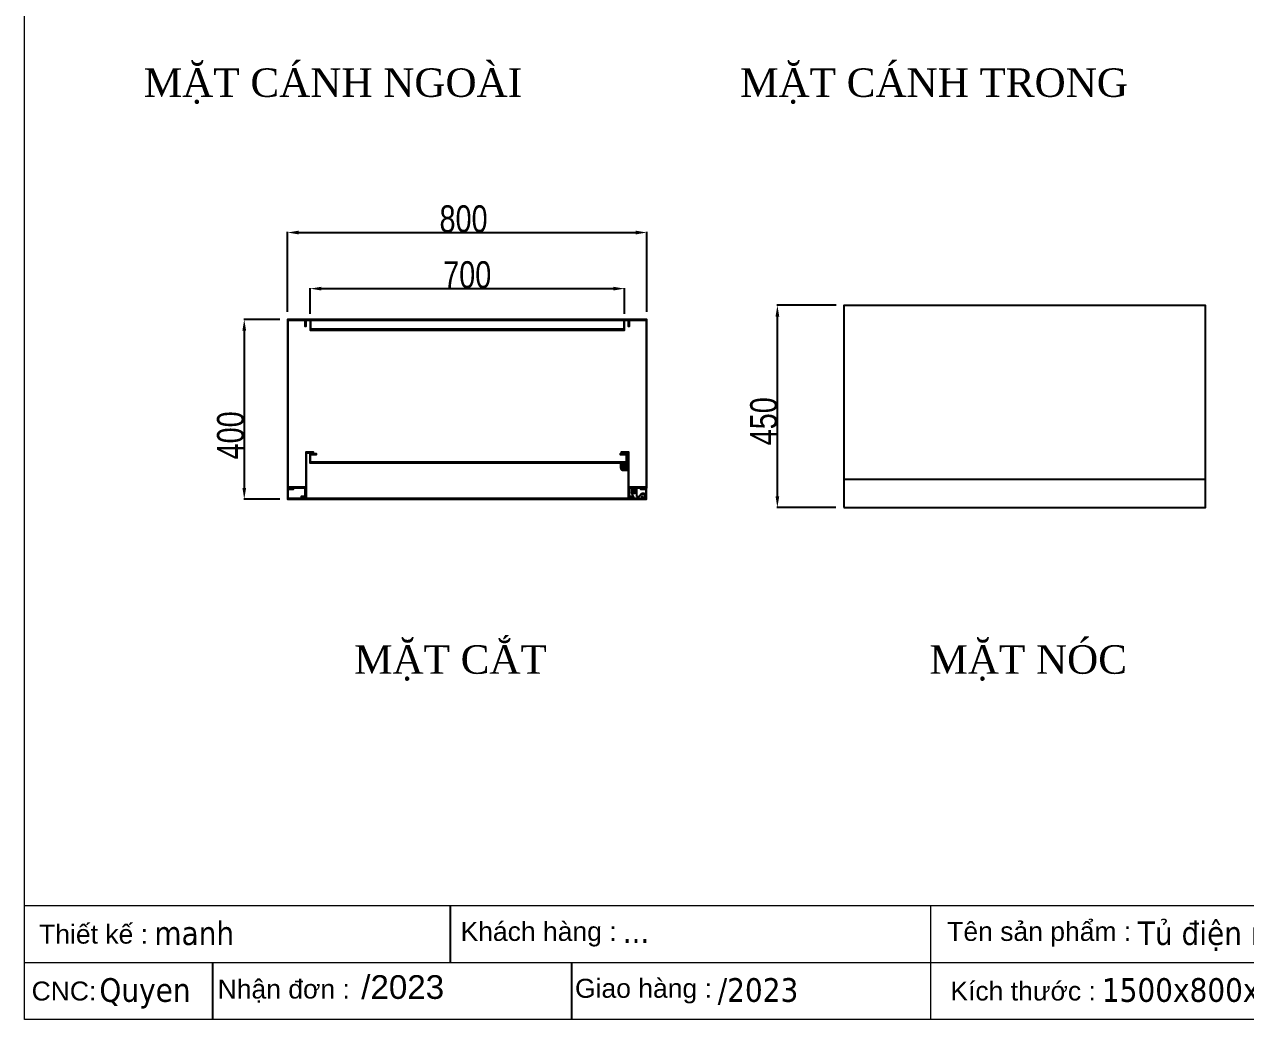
# Model space of a CAD drawing. Header units: inches. Extents: x 21 to 136330, y 8 to 58290.
# Drawn here: x 26800 to 29519, y 29378 to 31594 of the extents above; entities that cross this region are included whole.
import ezdxf
from ezdxf.enums import TextEntityAlignment as Align

# ---------------------------------------------------------------- set-up
doc = ezdxf.new("R2010")
doc.units = ezdxf.units.IN
doc.header["$MEASUREMENT"] = 0
for name, color, linetype in [('0 KHUNG KT01', 7, 'Continuous'), ('1-EMC-ACESS', 4, 'Continuous'), ('@.0.DM. NÉT CHÍNH', 7, 'Continuous'), ('@.0.DM. NÉT CHÍNH @ 1', 7, 'Continuous'), ('@.DM. THIẾT BỊ', 7, 'Continuous')]:
    doc.layers.add(name, color=color, linetype=linetype)
doc.layers.add('0 TĂNG CỨNG', color=7, linetype='Continuous', lineweight=15)
doc.styles.add('ARIAL', font='arial.ttf')
doc.styles.add('roman', font='roman.shx', dxfattribs={"width": 0.8})
doc.styles.add('Tahoma (Input Text)', font='tahoma.ttf')
doc.dimstyles.new('Kích thước Duy Mạnh', dxfattribs={"dimtxt": 30, "dimasz": 25, "dimexe": 1.25, "dimexo": 20, "dimtad": 1, "dimdec": 1, "dimtxsty": 'roman', "dimcen": 2.5, "dimclrd": 8, "dimclre": 8, "dimclrt": 2, "dimadec": 0, "dimazin": 0, "dimtfac": 1, "dimtdec": 1, "dimtix": 1, "dimtmove": 0, "dimatfit": 3, "dimfxl": 1, "dimtfillclr": 1, "dimarcsym": 0})

# ---------------------------------------------------------------- blocks, each defined once
blk = doc.blocks.new('KHUNG KT1')
at = {"color": 7}
for p, q in [((7128, -4752), (0, -4752)), ((2294.1, -4752), (2294.1, -5040)), ((4848, -4896), (0, -4896))]:
    blk.add_line(p, q, dxfattribs=at)
blk.add_lwpolyline([(0, 0), (7128, 0), (7128, -5040), (0, -5040)], close=True, dxfattribs=at)
at = {"layer": '0 KHUNG KT01'}
for p, q in [((1077.9, -4752), (1077.9, -4896)), ((476.3, -4896), (476.3, -5040)), ((1385.1, -4896), (1385.1, -5040))]:
    blk.add_line(p, q, dxfattribs=at)
at = {"color": 2, "char_height": 48, "width": 2202.321, "attachment_point": 4, "style": 'ARIAL'}
for s, insert in [('  Khách hàng :', (1066.9, -4824)), ('  Tên sản phẩm :', (2299.1, -4824)), ('  Thiết kế :', (0, -4824)), ('CNC:', (18.2, -4968)), ('  Nhận đơn :', (451.9, -4968)), ('  Giao hàng :', (1356.7, -4968)), ('  Kích thước :', (2307, -4968))]:
    blk.add_mtext(s, dxfattribs=dict(at, insert=insert))
at = {"color": 1, "style": 'Tahoma (Input Text)', "flags": 8}
for tag, p in [('#01', (328.9, -4851.1)), ('#03', (1514.7, -4846.3)), ('#05', (2819, -4851.1)), ('#07', (4424, -4851.1)), ('#09', (5172.9, -4851.1)), ('#02', (189.8, -4995.1)), ('#04', (1755.3, -4995.1)), ('#06', (2727.8, -4995.1)), ('#08', (4382.7, -4995.1)), ('#10', (5172.9, -4995.1))]:
    blk.add_attdef(tag, p, '', height=60, dxfattribs=at)
blk.add_attdef('#11', text='', height=60, dxfattribs=at).set_placement((6996, -4961.6), align=Align.CENTER)
at = {"layer": '0 TĂNG CỨNG', "color": 1, "style": 'ARIAL'}
blk.add_attdef('#12', (852.8, -4987.6), '', height=60, dxfattribs=at)
blk = doc.blocks.new('*D897')
at = {"layer": '@.0.DM. NÉT CHÍNH', "color": 8, "lineweight": -2, "transparency": 16777216}
for p, q in [((27368.9, 30937.1), (27288.3, 30937.1)), ((27368.9, 30537.1), (27288.3, 30537.1))]:
    blk.add_line(p, q, dxfattribs=at)
at = {"layer": '@.0.DM. NÉT CHÍNH', "lineweight": -2, "transparency": 16777216}
blk.add_line((27289.5, 30912.1), (27289.5, 30562.1), dxfattribs=at)
at = {"layer": '@.0.DM. NÉT CHÍNH', "transparency": 16777216}
for points in [[(27285.4, 30912.1), (27293.7, 30912.1), (27289.5, 30937.1)], [(27285.4, 30562.1), (27293.7, 30562.1), (27289.5, 30537.1)]]:
    blk.add_solid(points, dxfattribs=at)
at = {"layer": 'Defpoints', "color": 0, "transparency": 16777216}
for p in [(27388.9, 30937.1), (27289.5, 30537.1), (27388.9, 30537.1)]:
    blk.add_point(p, dxfattribs=at)
at = {"layer": '@.0.DM. NÉT CHÍNH', "color": 2, "transparency": 16777216, "insert": (27228.9, 30625.4), "char_height": 60, "attachment_point": 1, "rotation": 90, "style": 'roman'}
blk.add_mtext('400', dxfattribs=at)
blk = doc.blocks.new('*D898')
at = {"layer": '@.0.DM. NÉT CHÍNH', "color": 8, "lineweight": -2, "transparency": 16777216}
for p, q in [((27385.9, 30954.1), (27385.9, 31131.8)), ((28185.9, 30954.1), (28185.9, 31131.8))]:
    blk.add_line(p, q, dxfattribs=at)
at = {"layer": '@.0.DM. NÉT CHÍNH', "lineweight": -2, "transparency": 16777216}
blk.add_line((27410.9, 31130.6), (28160.9, 31130.6), dxfattribs=at)
at = {"layer": '@.0.DM. NÉT CHÍNH', "transparency": 16777216}
for points in [[(27410.9, 31134.8), (27410.9, 31126.4), (27385.9, 31130.6)], [(28160.9, 31134.8), (28160.9, 31126.4), (28185.9, 31130.6)]]:
    blk.add_solid(points, dxfattribs=at)
at = {"layer": 'Defpoints', "color": 0, "transparency": 16777216}
for p in [(28185.9, 31130.6), (27385.9, 30934.1), (28185.9, 30934.1)]:
    blk.add_point(p, dxfattribs=at)
at = {"layer": '@.0.DM. NÉT CHÍNH', "color": 2, "transparency": 16777216, "insert": (27724.2, 31191.2), "char_height": 60, "attachment_point": 1, "style": 'roman'}
blk.add_mtext('800', dxfattribs=at)
blk = doc.blocks.new('*D914')
at = {"layer": '@.0.DM. NÉT CHÍNH', "color": 8, "lineweight": -2, "transparency": 16777216}
for p, q in [((28607.3, 30968.5), (28475.1, 30968.5)), ((28606.3, 30518.5), (28475.1, 30518.5))]:
    blk.add_line(p, q, dxfattribs=at)
at = {"layer": '@.0.DM. NÉT CHÍNH', "lineweight": -2, "transparency": 16777216}
blk.add_line((28476.3, 30543.5), (28476.3, 30943.5), dxfattribs=at)
at = {"layer": '@.0.DM. NÉT CHÍNH', "transparency": 16777216}
for points in [[(28472.2, 30943.5), (28480.5, 30943.5), (28476.3, 30968.5)], [(28472.2, 30543.5), (28480.5, 30543.5), (28476.3, 30518.5)]]:
    blk.add_solid(points, dxfattribs=at)
at = {"layer": 'Defpoints', "color": 0, "transparency": 16777216}
for p in [(28476.3, 30968.5), (28627.3, 30968.5), (28626.3, 30518.5)]:
    blk.add_point(p, dxfattribs=at)
at = {"layer": '@.0.DM. NÉT CHÍNH', "color": 2, "transparency": 16777216, "insert": (28415.7, 30656.8), "char_height": 60, "attachment_point": 1, "rotation": 90, "style": 'roman'}
blk.add_mtext('450', dxfattribs=at)
blk = doc.blocks.new('*D942')
at = {"layer": '@.0.DM. NÉT CHÍNH', "color": 8, "lineweight": -2, "transparency": 16777216}
for p, q in [((27435.9, 30949.4), (27435.9, 31006.9)), ((28135.9, 30949.4), (28135.9, 31006.9))]:
    blk.add_line(p, q, dxfattribs=at)
at = {"layer": '@.0.DM. NÉT CHÍNH', "lineweight": -2, "transparency": 16777216}
blk.add_line((27460.9, 31005.7), (28110.9, 31005.7), dxfattribs=at)
at = {"layer": '@.0.DM. NÉT CHÍNH', "transparency": 16777216}
for points in [[(27460.9, 31009.8), (27460.9, 31001.5), (27435.9, 31005.7)], [(28110.9, 31009.8), (28110.9, 31001.5), (28135.9, 31005.7)]]:
    blk.add_solid(points, dxfattribs=at)
at = {"layer": 'Defpoints', "color": 0, "transparency": 16777216}
for p in [(28135.9, 31005.7), (27435.9, 30929.4), (28135.9, 30929.4)]:
    blk.add_point(p, dxfattribs=at)
at = {"layer": '@.0.DM. NÉT CHÍNH', "color": 2, "transparency": 16777216, "insert": (27785.9, 31036.3), "char_height": 60, "attachment_point": 5, "style": 'roman'}
blk.add_mtext('700', dxfattribs=at)
blk = doc.blocks.new('HL011-1-4')
h = blk.add_hatch()
h.set_pattern_fill('ANSI31', color=2, scale=0.5, style=0)
h.set_pattern_definition([(45, (0, 0), (-1.12253, 1.12253), [])])
h.paths.add_polyline_path([(2.5, 0), (8.5, 0), (8.5, 12), (2.5, 12)])
at = {"color": 1}
for p, q in [((7, 23.5), (0, 10)), ((0, 0), (0, 10)), ((11, 0), (0, 0)), ((7, 23.5), (26, 23.5)), ((11, 0), (11, 19.5)), ((11, 19.5), (17, 19.5)), ((17, 19.5), (21.2, 13.9))]:
    blk.add_line(p, q, dxfattribs=at)
at = {"color": 2}
blk.add_lwpolyline([(2.5, 0), (2.5, 12), (8.5, 12), (8.5, 0)], dxfattribs=at)
at = {"color": 1}
blk.add_lwpolyline([(5.7, 21), (3, 21), (3, 23.5), (7, 23.5)], dxfattribs=at)
blk.add_circle((26, 17.5), 3.5, dxfattribs=at)
blk.add_arc((26, 17.5), 6, 216.8699, 90, dxfattribs=at)
blk = doc.blocks.new('BL012')
at = {"layer": '@.DM. THIẾT BỊ'}
h = blk.add_hatch(dxfattribs=at)
h.set_pattern_fill('ANSI31', color=2, scale=0.5, angle=90, style=0)
h.set_pattern_definition([(135, (23302.7808, 85186.7055), (1.122532015, 1.122532015), [])])
edge = h.paths.add_edge_path()
edge.add_line((-3, 0), (-3, 6))
edge.add_arc((-2, 6), 1, 90, 180, ccw=False)
edge.add_line((-2, 7), (2, 7))
edge.add_arc((2, 6), 1, 0, 90, ccw=False)
edge.add_line((3, 6), (3, 0))
edge.add_line((3, 0), (-3, 0))
at = {"layer": '@.DM. THIẾT BỊ', "color": 8}
for p, q in [((-0.7, 10.5), (0.7, 10.5)), ((0, 11.2), (0, 9.7))]:
    blk.add_line(p, q, dxfattribs=at)
at = {"layer": '@.DM. THIẾT BỊ', "color": 1}
blk.add_lwpolyline([(-6, 10.5), (-6, 0), (6, 0), (6, 10.5)], dxfattribs=at)
at = {"layer": '@.DM. THIẾT BỊ', "color": 2}
blk.add_lwpolyline([(-3, 0), (-3, 6, -0.414214), (-2, 7), (2, 7, -0.414214), (3, 6), (3, 0)], format="xyb", close=True, dxfattribs=at)
at = {"layer": '@.DM. THIẾT BỊ', "color": 1}
blk.add_circle((0, 10.5), 3, dxfattribs=at)
blk.add_circle((0, 10.5), 3, dxfattribs=at)
for start, end in [(0, 180), (300, 240)]:
    blk.add_arc((0, 10.5), 6, start, end, dxfattribs=at)

msp = doc.modelspace()

# ---------------------------------------------------------------- linework, layer by layer
at = {"layer": '@.0.DM. NÉT CHÍNH'}
for points in [[(28624.3387, 30518.4694), (29429.3387, 30518.4694), (29429.3387, 30968.4718), (28624.3387, 30968.4718)], [(27424.3997, 30543.5658), (27425.8997, 30543.5658), (27425.8997, 30563.5658), (27387.3997, 30563.5658), (27387.3997, 30935.5658), (27424.3997, 30935.5658), (27424.3997, 30922.0658), (27425.8997, 30922.0658), (27425.8997, 30937.0658), (27385.8997, 30937.0658), (27385.8997, 30562.0658), (27424.3997, 30562.0658)], [(27427.3997, 30935.5658), (28144.3997, 30935.5658), (28144.3997, 30922.0658), (28145.8997, 30922.0658), (28145.8997, 30937.0658), (27425.8997, 30937.0658), (27425.8997, 30922.0658), (27427.3997, 30922.0658)], [(28147.3997, 30562.0658), (28185.8997, 30562.0658), (28185.8997, 30937.0658), (28145.8997, 30937.0658), (28145.8997, 30922.0658), (28147.3997, 30922.0658), (28147.3997, 30935.5658), (28184.3997, 30935.5658), (28184.3997, 30563.5658), (28145.8997, 30563.5658), (28145.8997, 30543.5658), (28147.3997, 30543.5658)], [(28135.8997, 30935.5658), (28134.3997, 30935.5658), (28134.3997, 30915.0658), (27437.3997, 30915.0658), (27437.3997, 30935.5658), (27435.8997, 30935.5658), (27435.8997, 30913.5658), (28135.8997, 30913.5658)], [(27426.3997, 30543.0658), (27415.8997, 30543.0658), (27415.8997, 30541.5658), (27427.8997, 30541.5658), (27427.8997, 30640.0658), (27443.3997, 30640.0658), (27443.3997, 30641.5658), (27426.3997, 30641.5658)], [(27435.3997, 30638.0658), (27435.3997, 30618.0658), (28141.3997, 30618.0658), (28141.3997, 30638.0658), (28126.3997, 30638.0658), (28126.3997, 30636.5658), (28139.8997, 30636.5658), (28139.8997, 30619.5658), (27436.8997, 30619.5658), (27436.8997, 30636.5658), (27450.3997, 30636.5658), (27450.3997, 30638.0658)], [(28128.3997, 30640.0658), (28143.8997, 30640.0658), (28143.8997, 30541.5658), (28155.8997, 30541.5658), (28155.8997, 30543.0658), (28145.3997, 30543.0658), (28145.3997, 30641.5658), (28128.3997, 30641.5658)], [(28184.8997, 30560.5658), (28171.8997, 30560.5658), (28171.8997, 30559.0658), (28183.3997, 30559.0658), (28183.3997, 30538.5658), (27387.3997, 30538.5658), (27387.3997, 30559.0658), (27398.8997, 30559.0658), (27398.8997, 30560.5658), (27385.8997, 30560.5658), (27385.8997, 30537.0658), (28184.8997, 30537.0658)], [(28624.3387, 30518.4694), (29429.3387, 30518.4694), (29429.3387, 30581.0291), (28624.3387, 30581.0291)]]:
    msp.add_lwpolyline(points, close=True, dxfattribs=at)

# ---------------------------------------------------------------- block references
at = {"color": 8}
for p, rotation in [((28133.3997, 30618.0658), 180), ((28143.8997, 30607.5658), 90)]:
    msp.add_blockref('BL012', p, dxfattribs=dict(at, rotation=rotation))
at = {"color": 7, "xscale": -1, "rotation": 180}
msp.add_blockref('HL011-1-4', (28151.3997, 30562.0658), dxfattribs=at)
at = {"layer": '0 TĂNG CỨNG', "color": 1}
ref = msp.add_blockref('KHUNG KT1', (26800.1213, 33809.8155), dxfattribs=dict(at, xscale=0.8792977987369557, yscale=0.8792977987369557, zscale=0.8792977987369557))
ref.add_attrib('#12', '/2023', (27550.03, 29424.2249), dxfattribs={"color": 1, "height": 52.75787, "style": 'ARIAL'})
ref.add_attrib('#01', 'manh', (27089.3473, 29544.2887), dxfattribs={"layer": '0', "color": 1, "height": 52.75787, "style": 'Tahoma (Input Text)'})
ref.add_attrib('#03', '...', (28132.0098, 29548.4536), dxfattribs={"layer": '0', "color": 1, "height": 52.75787, "style": 'Tahoma (Input Text)'})
ref.add_attrib('#04', '/2023', (28343.5553, 29417.6698), dxfattribs={"layer": '0', "color": 1, "height": 52.75787, "style": 'Tahoma (Input Text)'})
ref.add_attrib('#05', 'Tủ điện ngoài troi', (29278.8698, 29544.2887), dxfattribs={"layer": '0', "color": 1, "height": 52.757868, "style": 'Tahoma (Input Text)'})
ref.add_attrib('#06', '1500x800x400', (29198.7069, 29417.6698), dxfattribs={"layer": '0', "color": 1, "height": 52.757868, "style": 'Tahoma (Input Text)'})
ref.add_attrib('#02', 'Quyen', (26966.9999, 29417.6698), dxfattribs={"layer": '0', "color": 1, "height": 52.75787, "style": 'Tahoma (Input Text)'})

# ---------------------------------------------------------------- texts
at = {"layer": '1-EMC-ACESS', "color": 1, "linetype": 'ByBlock', "lineweight": -2, "char_height": 63.504, "width": 972.626469, "attachment_point": 2, "style": 'ARIAL'}
for s, insert in [('{\\fTimes New Roman|b0|i0|c0|p18;\\C7;MẶT CÁNH NGOÀI}', (27487.0453, 31496.1072)), ('{\\fTimes New Roman|b0|i0|c0|p18;\\C7;MẶT CÁNH TRONG}', (28825.121, 31496.1072)), ('{\\fTimes New Roman|b0|i0|c0|p18;\\C7;MẶT CẮT}', (27748.6178, 30211.6714)), ('{\\fTimes New Roman|b0|i0|c0|p18;\\C7;MẶT NÓC}', (29034.7678, 30211.6714))]:
    msp.add_mtext(s, dxfattribs=dict(at, insert=insert))

# ---------------------------------------------------------------- dimensions: what is measured, and where the dimension line sits
at = {"layer": '@.0.DM. NÉT CHÍNH @ 1'}
for base, p1, p2, angle, picture, middle in [((28185.8997, 31130.5914), (27385.8997, 30934.0658), (28185.8997, 30934.0658), 180, '*D898', (27785.8997, 31130.5914)), ((28476.3387, 30968.4718), (28626.3387, 30518.4694), (28627.3387, 30968.4718), 270, '*D914', (28476.3387, 30718.4706)), ((27289.5316, 30537.0658), (27388.8997, 30937.0658), (27388.8997, 30537.0658), 90, '*D897', (27289.5316, 30687.0658))]:
    dim = msp.add_linear_dim(base=base, p1=p1, p2=p2, angle=angle, dimstyle='Kích thước Duy Mạnh', override={"dimscale": 1, "dimtxt": 60, "dimdec": 0, "dimclrd": 256, "dimtdec": 0, "dimtix": 1, "dimtofl": 0, "dimtmove": 0, "dimatfit": 1}, dxfattribs=at)
    dim.commit()
    dim.dimension.update_dxf_attribs({"geometry": picture, "text_midpoint": middle, "dimtype": 128})
at = {"layer": '@.0.DM. NÉT CHÍNH @ 1', "color": 6}
dim = msp.add_linear_dim(base=(28135.8997, 31005.6577), p1=(27435.8997, 30929.4486), p2=(28135.8997, 30929.4486), dimstyle='Kích thước Duy Mạnh', override={"dimscale": 1, "dimtxt": 60, "dimdec": 0, "dimclrd": 256, "dimtdec": 0, "dimtix": 1, "dimtofl": 1, "dimtmove": 0, "dimatfit": 3}, dxfattribs=at)
dim.commit()
dim.dimension.update_dxf_attribs({"geometry": '*D942', "text_midpoint": (27785.8997, 31036.2827)})

doc.saveas('drawing.dxf')
